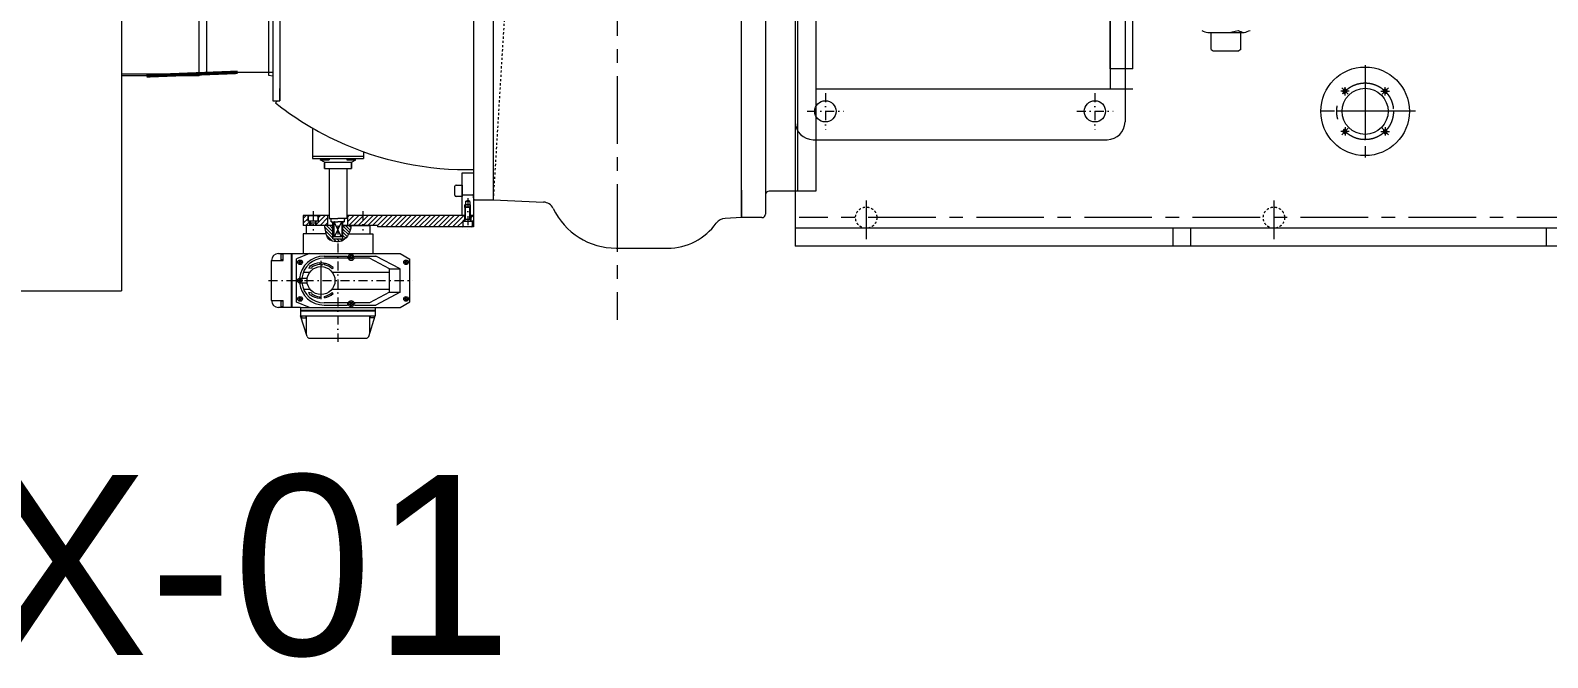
# Model space of a CAD drawing. Header units: millimetres. Extents: x 3 to 671030, y 2 to 511260.
# Drawn here: x 506897 to 561248, y 177544 to 200018 of the extents above; entities that cross this region are included whole.
import ezdxf

# ---------------------------------------------------------------- set-up
doc = ezdxf.new("R2010")
doc.units = ezdxf.units.MM
doc.header["$LTSCALE"] = 25.4
for name, pattern in [('ACAD_ISO04W100', [30, 24, -3, 0, -3]), ('CENTER', [50.8, 31.75, -6.35, 6.35, -6.35]), ('DASHDOT', [25.4, 12.7, -6.35, 0, -6.35]), ('EB_DASH', [6, 3, -3])]:
    doc.linetypes.add(name, pattern=pattern)
for name, color, linetype, lineweight in [('CAXA1', 5, 'CENTER', 5), ('CAXA细实线层', 7, 'Continuous', 5), ('CAXA虚线层', 96, 'EB_DASH', 5), ('EB0_1', 7, 'Continuous', 5), ('白色粗实线', 7, 'Continuous', 5), ('细实线层', 7, 'Continuous', 5)]:
    doc.layers.add(name, color=color, linetype=linetype, lineweight=lineweight)
doc.styles.add('Roman', font='arial.ttf')

msp = doc.modelspace()

# ---------------------------------------------------------------- hatches: boundary and pattern name
at = {"lineweight": 5}
h = msp.add_hatch(dxfattribs=at)
h.set_pattern_fill('ANSI31', scale=38.1, angle=90, style=0)
h.set_pattern_definition([(45, (1520094.74, -15871.05), (85.53694, -85.53694), [])])
h.paths.add_polyline_path([(522741.02, 193180.37), (522753.72, 193180.37), (522753.72, 192977.17), (522741.02, 192977.17)], flags=16)
h.paths.add_polyline_path([(522372.72, 193180.37), (522385.42, 193180.37), (522385.42, 192977.17), (522372.72, 192977.17)], flags=16)
h.paths.add_polyline_path([(517140.32, 193180.37), (517203.82, 193180.37), (517203.82, 193383.57), (517559.42, 193383.57), (517559.42, 193027.97), (517140.32, 193027.97)])
h.paths.add_polyline_path([(518804.02, 193383.57), (522448.92, 193383.57), (522448.92, 193180.37), (522372.72, 193180.37), (522372.72, 192977.17), (519337.42, 192977.17), (519337.42, 193027.97), (518804.02, 193027.97)])
h.paths.add_polyline_path([(518270.62, 193383.57), (518804.02, 193383.57), (518804.02, 193027.97), (518270.62, 193027.97)])
h.paths.add_polyline_path([(522677.52, 193383.57), (522766.42, 193383.57), (522766.42, 192977.17), (522753.72, 192977.17), (522753.72, 193180.37), (522677.52, 193180.37)])
h.paths.add_polyline_path([(516670.42, 193027.97), (516670.42, 193383.57), (516848.22, 193383.57), (516848.22, 193180.37), (516911.72, 193180.37), (516911.72, 193027.97)])
at = {"lineweight": 5, "ltscale": 2}
h = msp.add_hatch(dxfattribs=at)
h.set_pattern_fill('ANSI31', scale=25.4, angle=90, style=0)
h.set_pattern_definition([(135, (-4194394.11, 2158966.06), (-57.0246264, -57.0246264), [])])
edge = h.paths.add_edge_path()
edge.add_line((518092.83, 193027.97), (518362.42, 193027.97))
edge.add_spline(control_points=[(518362.43, 193027.96), (518412.32, 192930.66), (518244.09, 192515.14), (517998.06, 192446.32), (517915.02, 192444.22)], knot_values=[3.63089572, 3.63089572, 3.63089572, 3.63089572, 20.67694733, 29.39845866, 29.39845866, 29.39845866, 29.39845866], degree=3, periodic=0)
edge.add_line((517915.02, 192444.22), (517915.02, 192545.36))
edge.add_line((517915.02, 192545.36), (518092.83, 192545.36))
edge.add_line((518092.83, 192545.36), (518092.83, 193027.97))
edge = h.paths.add_edge_path()
edge.add_line((517737.23, 192723.17), (517737.23, 192545.36))
edge.add_line((517737.23, 192545.36), (517915.02, 192545.36))
edge.add_line((517915.02, 192545.36), (517915.02, 192444.22))
edge.add_spline(control_points=[(517915.02, 192444.22), (517849.33, 192442.57), (517710.4, 192467.17), (517514, 192538.81), (517459.39, 192890.69), (517443.78, 193027.96)], knot_values=[29.39845866, 29.39845866, 29.39845866, 29.39845866, 36.29649367, 44.02063396, 53.74173485, 53.74173485, 53.74173485, 53.74173485], degree=3, periodic=0)
edge.add_line((517443.78, 193027.97), (517723.31, 193027.97))
edge.add_line((517723.31, 193027.97), (517737.22, 193027.97))
edge.add_line((517737.22, 193027.97), (517737.22, 192723.17))
edge.add_line((517737.22, 192723.17), (517737.23, 192723.17))

# ---------------------------------------------------------------- linework, layer by layer
at = {"color": 7, "linetype": 'Continuous', "lineweight": 5}
for p, q in [((534298.01, 221755.47), (534298.01, 192291.47)), ((549076.96, 199942.23), (549727.83, 199942.23)), ((549194.43, 199332.63), (549194.43, 199942.23)), ((549727.83, 199942.23), (550378.71, 199942.23)), ((550261.23, 199332.63), (550261.23, 199942.23)), ((549194.43, 199332.63), (549265.4, 199281.83)), ((549265.4, 199281.83), (550190.08, 199281.83)), ((550261.05, 199332.63), (550190.08, 199281.83)), ((597798.01, 192926.47), (534298.01, 192926.47)), ((547823.59, 192926.47), (547823.59, 192291.47)), ((548458.59, 192926.47), (548458.59, 192291.47)), ((561198.61, 192926.47), (561198.61, 192291.47)), ((597798.01, 192291.47), (534298.01, 192291.47))]:
    msp.add_line(p, q, dxfattribs=at)
at = {"color": 7, "lineweight": 5}
for p, q in [((532367.61, 193307.37), (532367.61, 218707.37)), ((533231.21, 218580.37), (533231.21, 193434.37)), ((522766.41, 217996.17), (522766.42, 194145.57)), ((523477.61, 218072.37), (523477.56, 193942.37)), ((534298.01, 215278.22), (534298.01, 196736.22)), ((546109.01, 215278.22), (546109.01, 196736.22)), ((515578.22, 214516.37), (515578.22, 197498.37)), ((515832.22, 214516.37), (515832.22, 197498.37)), ((510167.89, 213627.85), (510168.02, 190691.17)), ((512946.28, 198387.37), (512946.28, 213627.37)), ((515425.82, 213601.97), (515425.82, 198412.77)), ((535034.61, 214090.09), (535034.61, 194259.87)), ((545575.61, 214090.09), (545575.61, 197924.35)), ((534374.21, 213055.87), (534374.21, 194259.87)), ((545575.61, 198641.37), (545575.61, 213373.37)), ((546388.41, 198641.37), (546388.41, 213373.37)), ((513216.02, 198514.37), (513216.02, 206007.37)), ((510152.23, 198463.92), (512946.28, 198463.92)), ((512946.28, 198387.37), (510152.23, 198388.03)), ((513216.02, 198514.37), (515578.22, 198514.37)), ((515425.82, 198412.77), (515578.22, 198392.7)), ((546388.41, 198641.37), (545575.61, 198641.37)), ((515832.22, 197701.57), (515832.22, 197930.17)), ((515832.22, 197701.57), (515832.22, 197930.17)), ((515832.22, 197498.37), (515832.22, 197930.17)), ((535034.61, 197924.35), (546388.41, 197924.35)), ((515578.22, 197498.37), (515832.22, 197498.37)), ((515747.1, 197498.37), (515683.72, 197418.96)), ((517000.62, 196519.55), (517000.62, 195479.07)), ((518829.42, 195670.49), (518829.42, 195479.07)), ((534933.01, 196101.22), (545474.01, 196101.22)), ((517273.66, 195377.47), (517597.51, 195377.47)), ((517432.41, 195301.27), (517273.66, 195377.47)), ((517432.41, 195301.27), (517432.41, 195072.67)), ((517432.41, 195301.27), (518397.62, 195301.27)), ((517597.23, 195428.27), (517597.23, 195377.47)), ((518232.52, 195428.27), (518232.52, 195377.47)), ((518232.52, 195377.47), (518556.37, 195377.47)), ((518397.62, 195301.27), (518556.37, 195377.47)), ((518397.62, 195301.27), (518397.62, 195072.67)), ((522766.42, 195133.08), (522766.42, 195031.48)), ((517432.41, 195072.67), (518397.62, 195072.67)), ((517597.52, 195072.67), (517597.52, 193281.97)), ((518232.52, 195072.67), (518232.52, 193281.97)), ((522360.02, 193383.57), (522360.02, 194907.57)), ((522360.02, 194907.57), (522766.42, 194907.57)), ((522521.51, 195031.48), (522766.42, 195031.48)), ((522106.02, 194110.01), (522106.02, 194435.13)), ((522146.66, 194475.77), (522360.02, 194475.77)), ((522360.02, 194069.37), (522146.66, 194069.37)), ((522360.02, 194475.77), (522360.02, 194069.37)), ((522360.02, 194120.17), (522766.42, 194120.17)), ((522766.41, 194018.57), (522766.41, 194145.57)), ((522766.42, 194145.57), (522766.42, 193383.57)), ((532367.61, 193307.37), (532367.61, 194297.97)), ((532367.61, 194297.97), (532367.61, 193307.37)), ((535034.61, 194259.87), (533358.21, 194259.87)), ((522664.82, 193764.57), (522461.62, 193764.57)), ((522481.94, 193688.37), (522461.62, 193668.05)), ((522461.62, 193668.05), (522461.62, 193180.37)), ((522664.82, 193668.05), (522461.62, 193668.05)), ((522461.62, 193668.05), (522461.62, 193668.04)), ((522481.94, 193891.57), (522563.22, 193938.49)), ((522644.5, 193891.57), (522481.94, 193891.57)), ((522481.94, 193891.57), (522481.94, 193688.37)), ((522644.5, 193688.37), (522481.94, 193688.37)), ((522644.5, 193891.57), (522563.22, 193938.49)), ((522644.5, 193891.57), (522644.5, 193688.37)), ((522644.5, 193688.37), (522664.82, 193668.05)), ((522664.82, 193180.37), (522664.82, 193668.05)), ((522842.61, 193942.37), (523477.61, 193942.37)), ((523477.61, 193942.37), (525280.05, 193863.67)), ((517597.52, 193383.57), (516670.42, 193383.57)), ((516670.42, 193383.57), (516670.42, 193027.97)), ((517737.23, 193027.97), (516670.42, 193027.97)), ((517723.31, 193027.97), (516772.02, 193027.97)), ((516772.02, 193027.97), (516772.02, 192723.17)), ((516848.22, 193180.37), (516848.22, 193383.57)), ((517203.82, 193180.37), (516848.22, 193180.37)), ((516860.92, 193180.37), (516860.92, 193351.06)), ((516893.43, 193383.57), (517158.61, 193383.57)), ((516911.72, 193027.97), (516911.72, 193180.37)), ((516924.42, 193180.37), (516924.42, 193027.97)), ((517127.62, 193027.97), (517127.62, 193180.37)), ((517140.32, 193027.97), (517140.32, 193180.37)), ((517191.12, 193351.06), (517191.12, 193180.37)), ((517203.82, 193383.57), (517203.82, 193180.37)), ((517559.42, 193027.97), (517559.42, 193383.57)), ((517597.52, 193281.97), (517915.02, 193281.97)), ((517673.73, 193154.97), (517673.73, 193243.87)), ((517673.73, 193154.97), (517915.02, 193154.97)), ((517737.23, 192646.97), (517737.23, 193116.87)), ((517737.23, 192545.36), (517737.23, 193027.97)), ((518232.54, 193281.97), (517915.04, 193281.97)), ((518156.33, 193154.97), (517915.04, 193154.97)), ((518092.83, 192646.97), (518092.83, 193116.87)), ((519337.42, 193027.97), (518092.83, 193027.97)), ((518092.83, 193027.97), (519058.02, 193027.97)), ((518092.83, 192545.36), (518092.83, 193027.97)), ((518156.33, 193154.97), (518156.33, 193243.87)), ((522461.62, 193383.57), (518232.52, 193383.57)), ((518270.62, 193027.97), (518270.62, 193383.57)), ((519058.02, 193027.97), (519058.02, 192723.17)), ((519337.42, 193027.97), (519337.42, 192977.17)), ((522766.42, 192977.17), (519337.42, 192977.17)), ((522385.42, 193180.37), (522741.02, 193180.37)), ((522385.42, 193180.37), (522385.42, 192977.17)), ((522398.12, 193009.68), (522398.12, 193180.37)), ((522695.81, 192977.17), (522430.63, 192977.17)), ((522448.92, 193383.57), (522448.92, 193180.37)), ((522766.42, 193383.57), (522664.82, 193383.57)), ((522677.52, 193383.57), (522677.52, 193180.37)), ((522728.32, 193180.37), (522728.32, 193009.68)), ((522741.02, 193180.37), (522741.02, 192977.17)), ((522766.42, 193383.57), (522766.42, 192977.17)), ((533104.21, 193307.37), (532367.61, 193307.37)), ((516664.07, 192723.17), (516664.07, 192019.59)), ((517497.45, 192723.17), (516664.07, 192723.17)), ((517736.77, 192672.37), (517737.23, 192672.37)), ((517736.77, 192621.57), (517737.23, 192621.57)), ((517737.23, 192646.97), (517762.63, 192621.57)), ((517737.23, 192545.36), (518092.83, 192545.36)), ((518067.43, 192621.57), (517762.63, 192621.57)), ((518092.83, 192646.97), (518067.43, 192621.57)), ((518300.97, 192723.17), (519165.97, 192723.17)), ((519165.97, 192723.17), (519165.97, 192019.59)), ((515782.69, 192019.59), (517145.4, 192019.59)), ((515955.41, 191998), (515879.21, 191998)), ((515879.21, 191794.8), (515879.21, 191998)), ((515955.41, 191773.21), (515955.41, 192019.59)), ((516247.51, 190089.19), (516247.51, 192019.59)), ((516272.91, 190089.19), (516272.91, 192019.59)), ((516895.21, 192019.59), (516425.31, 191829.09)), ((517145.4, 192019.59), (520141.33, 192019.59)), ((517418.45, 191933.23), (518263.8, 191933.23)), ((518337.93, 191923.07), (518376.03, 191923.07)), ((518337.93, 191897.67), (518337.93, 191923.07)), ((518376.03, 191897.67), (518337.93, 191897.67)), ((518376.03, 191923.07), (518376.03, 191961.17)), ((518401.43, 191961.17), (518376.03, 191961.17)), ((518376.03, 191859.57), (518376.03, 191897.67)), ((518401.43, 191859.57), (518376.03, 191859.57)), ((518401.43, 191961.17), (518401.43, 191923.07)), ((518401.43, 191923.07), (518439.53, 191923.07)), ((518401.43, 191897.67), (518401.43, 191859.57)), ((518439.53, 191897.67), (518401.43, 191897.67)), ((518439.53, 191923.07), (518439.53, 191897.67)), ((518513.65, 191933.23), (519270.11, 191933.23)), ((520146.41, 191473.49), (519270.11, 191933.23)), ((520141.33, 192019.59), (520489.31, 191816.39)), ((527884.36, 192214.66), (529726.01, 192214.66)), ((515536.31, 191773.21), (515955.41, 191773.21)), ((515536.31, 190335.57), (515536.31, 191773.21)), ((515955.41, 191794.8), (515879.21, 191794.8)), ((516425.31, 190279.69), (516425.31, 191829.09)), ((516509.13, 191724.95), (516547.23, 191724.95)), ((516509.13, 191699.55), (516509.13, 191724.95)), ((516547.23, 191699.55), (516509.13, 191699.55)), ((516547.23, 191724.95), (516547.23, 191763.05)), ((516572.63, 191763.05), (516547.23, 191763.05)), ((516547.23, 191661.45), (516547.23, 191699.55)), ((516572.63, 191661.45), (516547.23, 191661.45)), ((516572.63, 191763.05), (516572.63, 191724.95)), ((516572.63, 191724.95), (516610.73, 191724.95)), ((516572.63, 191699.55), (516572.63, 191661.45)), ((516610.73, 191699.55), (516572.63, 191699.55)), ((516610.73, 191724.95), (516610.73, 191699.55)), ((516680.05, 191359.19), (516912.39, 191359.19)), ((516918.74, 191591.4), (516876.56, 191481.75)), ((516984.69, 191501.23), (516876.56, 191481.75)), ((516935.44, 191568.44), (516918.74, 191591.4)), ((516967.71, 191524.05), (516984.69, 191501.23)), ((517262.11, 191688.22), (517262.11, 191633.18)), ((517309.23, 190381.32), (517309.23, 191762.72)), ((518275.3, 191853.25), (517418.45, 191853.22)), ((517435.33, 191677.34), (517435.33, 191621.24)), ((517706.06, 191359.19), (519765.41, 191359.19)), ((517742.74, 191519.18), (517706.86, 191477.6)), ((519041.51, 191853.27), (518502.16, 191853.25)), ((519765.41, 191473.49), (519041.51, 191853.27)), ((519765.41, 190635.29), (519765.41, 191473.49)), ((519765.41, 191473.49), (520146.41, 191473.49)), ((520146.41, 190635.29), (520146.41, 191473.49)), ((520303.89, 191724.95), (520341.99, 191724.95)), ((520303.89, 191699.55), (520303.89, 191724.95)), ((520341.99, 191699.55), (520303.89, 191699.55)), ((520341.99, 191724.95), (520341.99, 191763.05)), ((520367.39, 191763.05), (520341.99, 191763.05)), ((520341.99, 191661.45), (520341.99, 191699.55)), ((520367.39, 191661.45), (520341.99, 191661.45)), ((520367.39, 191763.05), (520367.39, 191724.95)), ((520367.39, 191724.95), (520405.49, 191724.95)), ((520367.39, 191699.55), (520367.39, 191661.45)), ((520405.49, 191699.55), (520367.39, 191699.55)), ((520405.49, 191724.95), (520405.49, 191699.55)), ((520489.31, 190292.39), (520489.31, 191816.39)), ((516494.99, 191067.09), (516533.09, 191067.09)), ((516494.99, 191041.69), (516494.99, 191067.09)), ((516533.09, 191041.69), (516494.99, 191041.69)), ((516533.09, 191067.09), (516533.09, 191105.19)), ((516558.49, 191105.19), (516533.09, 191105.19)), ((516533.09, 191003.59), (516533.09, 191041.69)), ((516558.49, 191003.59), (516533.09, 191003.59)), ((516543.61, 191138.18), (516815.91, 191138.18)), ((516543.61, 190970.6), (516815.91, 190970.6)), ((516558.49, 191105.19), (516558.49, 191067.09)), ((516558.49, 191067.09), (516596.59, 191067.09)), ((516558.49, 191041.69), (516558.49, 191003.59)), ((516596.59, 191041.69), (516558.49, 191041.69)), ((516596.59, 191067.09), (516596.59, 191041.69)), ((471737.82, 190691.17), (510091.82, 190691.17)), ((510091.82, 190691.17), (510168.02, 190691.17)), ((515536.31, 190335.57), (515955.41, 190335.57)), ((515955.41, 190313.98), (515879.21, 190313.98)), ((515879.21, 190110.78), (515879.21, 190313.98)), ((515955.41, 190089.19), (515955.41, 190335.57)), ((516895.21, 190089.19), (516425.31, 190279.69)), ((516509.13, 190409.23), (516547.23, 190409.23)), ((516509.13, 190383.83), (516509.13, 190409.23)), ((516547.23, 190383.83), (516509.13, 190383.83)), ((516547.23, 190409.23), (516547.23, 190447.33)), ((516572.63, 190447.33), (516547.23, 190447.33)), ((516547.23, 190345.73), (516547.23, 190383.83)), ((516572.63, 190345.73), (516547.23, 190345.73)), ((516572.63, 190447.33), (516572.63, 190409.23)), ((516572.63, 190409.23), (516610.73, 190409.23)), ((516572.63, 190383.83), (516572.63, 190345.73)), ((516610.73, 190383.83), (516572.63, 190383.83)), ((516610.73, 190409.23), (516610.73, 190383.83)), ((516680.05, 190749.59), (516912.39, 190749.59)), ((516918.74, 190517.37), (516876.56, 190627.02)), ((516984.69, 190607.55), (516876.56, 190627.02)), ((516935.44, 190540.34), (516918.74, 190517.37)), ((516967.71, 190584.72), (516984.69, 190607.55)), ((517262.11, 190420.55), (517262.11, 190475.6)), ((518275.3, 190255.53), (517418.45, 190255.56)), ((517435.33, 190431.44), (517435.33, 190487.54)), ((517706.06, 190749.59), (519765.41, 190749.59)), ((517742.74, 190589.59), (517706.86, 190631.17)), ((518376.03, 190211.11), (518376.03, 190249.21)), ((518401.43, 190249.21), (518376.03, 190249.21)), ((518401.43, 190249.21), (518401.43, 190211.11)), ((519041.51, 190255.5), (518502.16, 190255.52)), ((519765.41, 190635.29), (519041.51, 190255.5)), ((520146.41, 190635.29), (519270.11, 190175.55)), ((519765.41, 190635.29), (520146.41, 190635.29)), ((520141.33, 190089.19), (520489.31, 190292.39)), ((520303.89, 190383.83), (520303.89, 190409.23)), ((520303.89, 190409.23), (520341.99, 190409.23)), ((520303.89, 190396.53), (520303.89, 190383.83)), ((520341.99, 190383.83), (520303.89, 190383.83)), ((520341.99, 190409.23), (520341.99, 190447.33)), ((520341.99, 190447.33), (520367.39, 190447.33)), ((520341.99, 190345.73), (520341.99, 190383.83)), ((520367.39, 190345.73), (520341.99, 190345.73)), ((520354.69, 190345.73), (520367.39, 190345.73)), ((520367.39, 190447.33), (520367.39, 190409.23)), ((520367.39, 190409.23), (520405.49, 190409.23)), ((520367.39, 190383.83), (520367.39, 190345.73)), ((520405.49, 190383.83), (520367.39, 190383.83)), ((520405.49, 190409.23), (520405.49, 190383.83)), ((516577.71, 190089.19), (515782.69, 190089.19)), ((515955.41, 190110.78), (515879.21, 190110.78)), ((516577.71, 190089.19), (516577.71, 189794.55)), ((516577.71, 190089.19), (519252.33, 190089.19)), ((516577.71, 189997.75), (519252.33, 189997.75)), ((516577.71, 189972.35), (519252.33, 189972.35)), ((516577.71, 189794.55), (519252.33, 189794.55)), ((516812.99, 189055.08), (516577.71, 189794.55)), ((516616.2, 189794.55), (516616.2, 189718.35)), ((516616.2, 189718.35), (516765.71, 189718.35)), ((516765.71, 189794.55), (516765.71, 189718.35)), ((516780.91, 189794.55), (516780.91, 189155.92)), ((517418.45, 190175.55), (518263.8, 190175.55)), ((518337.93, 190211.11), (518376.03, 190211.11)), ((518337.93, 190185.71), (518337.93, 190211.11)), ((518376.03, 190185.71), (518337.93, 190185.71)), ((518376.03, 190147.61), (518376.03, 190185.71)), ((518401.43, 190147.61), (518376.03, 190147.61)), ((518401.43, 190211.11), (518439.53, 190211.11)), ((518401.43, 190185.71), (518401.43, 190147.61)), ((518439.53, 190185.71), (518401.43, 190185.71)), ((518439.53, 190211.11), (518439.53, 190185.71)), ((518513.65, 190175.55), (519270.11, 190175.55)), ((519017.04, 189055.08), (519252.33, 189794.55)), ((519049.13, 189794.55), (519049.13, 189155.92)), ((519064.32, 189794.55), (519064.32, 189718.35)), ((519213.84, 189718.35), (519064.32, 189718.35)), ((519213.84, 189794.55), (519213.84, 189718.35)), ((519252.33, 190089.19), (520141.33, 190089.19)), ((519252.33, 190089.19), (519252.33, 189794.55)), ((516909.81, 188984.29), (518920.23, 188984.29))]:
    msp.add_line(p, q, dxfattribs=at)
at = {"color": 7, "linetype": 'DASHDOT', "lineweight": 5}
for p, q in [((535377, 197767.8), (535377, 196466.93)), ((545029, 197767.8), (545029, 196466.93)), ((534726.57, 197117.37), (536027.44, 197117.37)), ((544378.57, 197117.37), (545679.44, 197117.37)), ((517026.02, 193543.71), (517026.02, 192848.43)), ((518804.02, 193543.71), (518804.02, 192848.43)), ((522563.22, 194007.71), (522563.22, 192837.57)), ((517915.02, 193027.97), (517915.02, 190908.33)), ((517915.02, 193027.97), (517915.02, 188857.79)), ((515430.7, 191054.39), (520597.95, 191054.39))]:
    msp.add_line(p, q, dxfattribs=at)
at = {"color": 7, "linetype": 'ACAD_ISO04W100', "lineweight": 5, "ltscale": 0.3}
for p, q in [((517432.41, 195072.67), (517432.41, 195301.27)), ((518397.62, 195072.67), (518397.62, 195301.27))]:
    msp.add_line(p, q, dxfattribs=at)
at = {"color": 7, "lineweight": 5, "const_width": 127}
msp.add_lwpolyline([(514320.92, 198514.37), (511056.95, 198387.22)], dxfattribs=at)
at = {"color": 7, "linetype": 'Continuous', "lineweight": 5}
for centre, radius in [((554708.99, 197117.47), 825.5), ((553990.57, 197835.89), 62.45), ((555427.41, 197835.89), 62.45), ((553990.57, 196399.05), 62.45), ((555427.41, 196399.05), 62.45)]:
    msp.add_circle(centre, radius, dxfattribs=at)
at = {"color": 7, "lineweight": 5}
for centre, radius in [((535377, 197117.37), 381), ((545029, 197117.37), 381), ((518388.73, 191910.37), 83.82), ((516559.93, 191712.25), 83.82), ((517309.23, 191054.39), 500.38), ((517348.72, 191654.99), 44.57), ((520354.69, 191712.25), 83.82), ((516545.79, 191054.39), 83.82), ((516559.93, 190396.53), 83.82), ((518388.73, 190198.41), 83.82), ((520354.69, 190396.53), 83.82)]:
    msp.add_circle(centre, radius, dxfattribs=at)
at = {"color": 7, "linetype": 'Continuous', "lineweight": 5}
for centre, radius, start, end in [((549076.96, 200277.26), 335.03, 230.584042, 270), ((549727.83, 201240.01), 1297.78, 270, 289.731614), ((550468.46, 200495.03), 564.49, 237.598307, 258.322367), ((550031.84, 201244.29), 1347.46, 284.916912, 294.529246)]:
    msp.add_arc(centre, radius, start, end, dxfattribs=at)
at = {"color": 7, "lineweight": 5}
for centre, radius, start, end in [((522521.5, 206016.98), 10985.5, 231.505677, 243.37005), ((534933.01, 196736.22), 635, 180, 270), ((545474.01, 196736.22), 635, 270, 0), ((522521.5, 206016.98), 10985.5, 243.37005, 270.000015), ((522146.66, 194435.13), 40.64, 90, 180), ((522146.66, 194110.01), 40.64, 180, 270), ((533358.21, 194132.87), 127, 90, 180), ((522842.61, 194018.57), 76.2, 180, 270), ((525262.32, 193457.66), 406.4, 25.655815, 87.5), ((527884.36, 194717.07), 2502.41, 205.655815, 270.000033), ((516893.43, 193351.06), 32.51, 90, 180), ((517158.61, 193351.06), 32.51, 0, 90), ((517635.63, 193243.87), 38.1, 359.999916, 89.999916), ((517699.13, 193116.87), 38.1, 0, 89.999916), ((518130.93, 193116.87), 38.1, 90.000084, 180), ((518194.43, 193243.87), 38.1, 90.000084, 180.000084), ((522430.63, 193009.68), 32.51, 180, 270), ((522695.81, 193009.68), 32.51, 270, 0), ((529726.01, 194356.02), 2141.36, 270.000004, 324.479396), ((531799.65, 192875.78), 406.4, 92.500004, 144.479386), ((533104.21, 193434.37), 127, 270, 0), ((515782.69, 191773.21), 246.38, 90, 180), ((517418.45, 191054.39), 878.84, 90, 174.528918), ((518388.73, 191910.37), 127, 169.63024, 10.36976), ((517418.45, 191054.39), 798.83, 90, 173.979007), ((517309.23, 191054.39), 635.58, 94.25161, 126.022702), ((517309.23, 191054.39), 580.71, 94.654246, 126.022702), ((517309.23, 191054.39), 635.58, 46.994586, 78.55642), ((517309.23, 191054.39), 580.71, 46.784946, 77.458157), ((517418.45, 191054.39), 878.84, 185.471082, 270), ((517418.45, 191054.39), 798.83, 186.020993, 270), ((515782.69, 190335.57), 246.38, 180, 270), ((517309.23, 191054.39), 635.58, 233.977298, 265.74839), ((517309.23, 191054.39), 580.71, 233.977298, 265.345754), ((517309.23, 191054.39), 580.71, 282.541843, 313.215054), ((517309.23, 191054.39), 635.58, 281.44358, 313.005414), ((518388.73, 190198.41), 127, 349.63024, 190.36976), ((516909.81, 189085.89), 101.6, 197.650124, 270), ((518920.23, 189085.89), 101.6, 270, 342.349876)]:
    msp.add_arc(centre, radius, start, end, dxfattribs=at)
msp.add_open_spline([(518362.43, 193027.96), (518412.32, 192930.66), (518199.05, 192403.9), (517780.77, 192441.5), (517514, 192538.81), (517459.39, 192890.69), (517443.78, 193027.96)], degree=3, knots=[3.63089572, 3.63089572, 3.63089572, 3.63089572, 20.67694733, 36.29649367, 44.02063396, 53.74173485, 53.74173485, 53.74173485, 53.74173485], dxfattribs=at)
at = {"layer": 'CAXA1', "linetype": 'CENTER', "lineweight": 5, "ltscale": 3}
for p, q in [((527922.61, 229342.1), (527922.61, 189648.31)), ((554708.99, 198768.47), (554708.99, 195466.41)), ((554099.85, 197726.6), (553871.17, 197955.28)), ((553990.57, 197683.49), (553990.57, 197988.29)), ((554708.99, 198117.65), (554708.99, 196117.29)), ((555318.12, 197726.6), (555546.8, 197955.28)), ((555427.41, 197683.49), (555427.41, 197988.29)), ((554142.97, 197835.89), (553838.17, 197835.89)), ((555275.01, 197835.89), (555579.81, 197835.89)), ((556515.08, 197117.47), (552899.45, 197117.47)), ((555709.17, 197117.47), (553708.81, 197117.47)), ((554142.97, 196399.05), (553838.17, 196399.05)), ((554099.85, 196508.34), (553871.17, 196279.66)), ((553990.57, 196551.45), (553990.57, 196246.65)), ((555275.01, 196399.05), (555579.81, 196399.05)), ((555318.12, 196508.34), (555546.8, 196279.66)), ((555427.41, 196551.45), (555427.41, 196246.65)), ((536837.95, 193919.61), (536837.95, 192542.39)), ((551442.95, 193919.61), (551442.95, 192542.39)), ((597397.93, 193307.47), (534440.32, 193307.47))]:
    msp.add_line(p, q, dxfattribs=at)
msp.add_circle((554708.99, 197117.47), 1016, dxfattribs=at)
at = {"layer": 'CAXA细实线层', "color": 7, "linetype": 'Continuous', "lineweight": 5}
msp.add_circle((554708.99, 197117.47), 1587.5, dxfattribs=at)
at = {"layer": 'CAXA细实线层', "color": 7, "lineweight": 5}
for centre, start, end in [((553990.57, 197835.89), 0, 280), ((555427.41, 197835.89), 270, 190), ((553990.57, 196399.05), 90, 10), ((555427.41, 196399.05), 180, 100)]:
    msp.add_arc(centre, 76.2, start, end, dxfattribs=at)
at = {"layer": 'CAXA虚线层', "color": 7, "linetype": 'EB_DASH', "lineweight": 5}
msp.add_line((524214.97, 206032.28), (523477.64, 193977.06), dxfattribs=at)
for centre in [(536837.95, 193307.47), (551442.95, 193307.47)]:
    msp.add_circle(centre, 381, dxfattribs=at)
at = {"layer": 'EB0_1', "color": 7, "linetype": 'Continuous', "lineweight": 5}
for p, q in [((518829.42, 195504.47), (517000.62, 195504.47)), ((517000.62, 195479.07), (517000.62, 195428.27)), ((517000.62, 195428.27), (518829.42, 195428.27)), ((518829.42, 195479.07), (518829.42, 195428.27)), ((532367.61, 193307.37), (531781.93, 193281.8))]:
    msp.add_line(p, q, dxfattribs=at)
at = {"layer": '白色粗实线', "color": 7, "lineweight": 5}
for p, q in [((522461.62, 193668.05), (522461.62, 193764.57)), ((522481.94, 193243.87), (522481.94, 193688.37)), ((522644.5, 193243.87), (522644.5, 193688.37)), ((522664.82, 193668.05), (522664.82, 193764.57)), ((516944.74, 193116.87), (516924.42, 193135.92)), ((516924.42, 193116.87), (517127.62, 193116.87)), ((516944.74, 193116.87), (516944.74, 193027.97)), ((517127.62, 193135.92), (517107.3, 193116.87)), ((517107.3, 193116.87), (517107.3, 193027.97)), ((522461.62, 193224.82), (522481.94, 193243.87)), ((522664.82, 193243.87), (522461.62, 193243.87)), ((522644.5, 193243.87), (522664.82, 193224.82))]:
    msp.add_line(p, q, dxfattribs=at)
at = {"layer": '细实线层', "color": 7, "lineweight": 5}
for p, q in [((517771.33, 193116.87), (517771.33, 192646.97)), ((517782.49, 193143.81), (518033.33, 192621.57)), ((517796.73, 192621.57), (518047.57, 193143.81)), ((518058.73, 193116.87), (518058.73, 192646.97)), ((517737.23, 192646.97), (517771.33, 192646.97)), ((517771.33, 192646.97), (517796.73, 192621.57)), ((518058.73, 192646.97), (518033.33, 192621.57)), ((518092.83, 192646.97), (518058.73, 192646.97))]:
    msp.add_line(p, q, dxfattribs=at)
for centre, start, end in [((517809.43, 193116.87), 89.999916, 180), ((518020.63, 193116.87), 0, 90.000084)]:
    msp.add_arc(centre, 38.1, start, end, dxfattribs=at)

# ---------------------------------------------------------------- texts
at = {"color": 7, "linetype": 'Continuous', "lineweight": 5, "insert": (471575.43, 184086.78), "char_height": 6451.6, "attachment_point": 1, "style": 'Roman'}
msp.add_mtext_dynamic_manual_height_columns('GL10-WX-01', width=82403.9018, gutter_width=25.4, heights=[0], dxfattribs=at)

doc.saveas('drawing.dxf')
